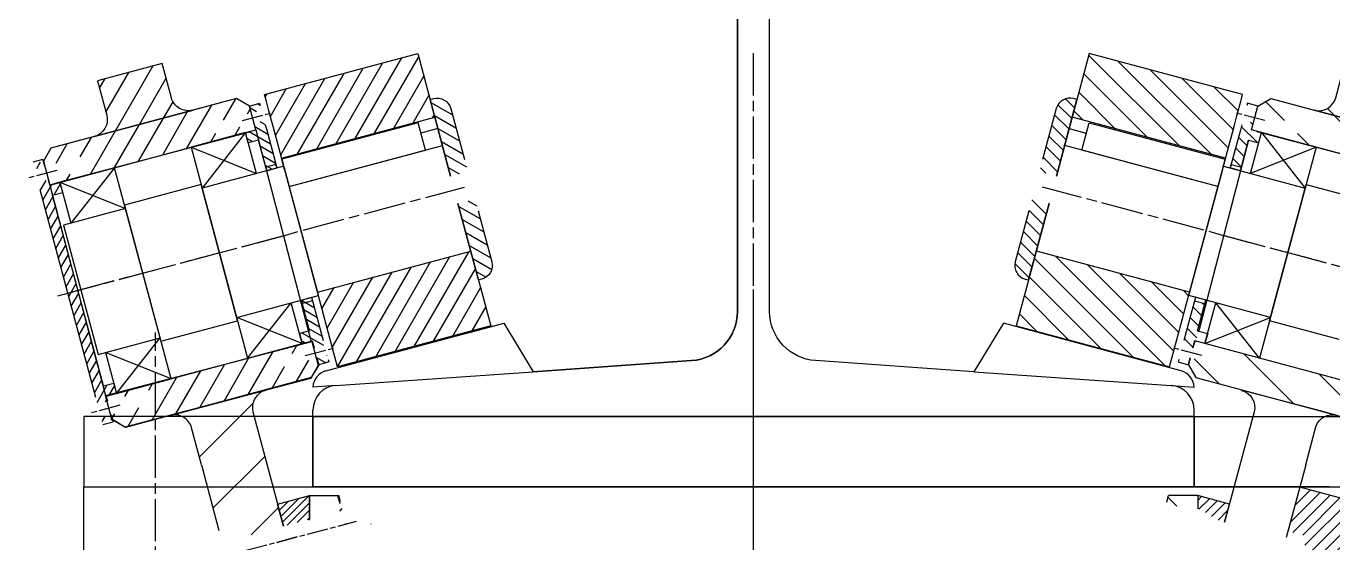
# Model space of a CAD drawing. Header units: millimetres. Extents: x -15074 to 21675, y -7568 to 6574.
# Drawn here: x 10829.5 to 11200.3, y 3114.3 to 3261 of the extents above; entities that cross this region are included whole.
import ezdxf

# ---------------------------------------------------------------- set-up
doc = ezdxf.new("R2010")
doc.units = ezdxf.units.MM
for name, pattern in [('AM_ISO08W050', [18, 12, -1.5, 3, -1.5]), ('AM_ISO08W050x2', [9, 6, -0.75, 1.5, -0.75]), ('HIDDEN', [9.524999999999999, 6.35, -3.175])]:
    doc.linetypes.add(name, pattern=pattern)
doc.layers.add('AM_7', color=142, linetype='AM_ISO08W050', lineweight=25)
doc.layers.add('AM_8', color=1, linetype='Continuous', lineweight=25)
pattern_1 = [(59.99999999999999, (19741.9757498166, 3064.113621107856), (-4.330127018922194, 2.5), [])]
pattern_2 = [(59.99999999999999, (19741.9757498166, 3064.113621107856), (-3.464101615137755, 2), [])]
pattern_3 = [(150, (19741.9757498166, 3064.113621107856), (-1, -1.732050807568877), [])]
pattern_4 = [(150, (19741.9757498166, 3064.113621107856), (-1.35, -2.338268590217984), [])]
pattern_5 = [(45, (0, 0), (-9.19238815542512, 9.19238815542512), [])]
pattern_6 = [(135, (0, 0), (-7.778174593052023, -7.778174593052022), [])]
pattern_7 = [(135, (0, 0), (-1.909188309203679, -1.909188309203678), [])]
pattern_8 = [(135, (0, 0), (-3.323401871576774, -3.323401871576773), [])]

msp = doc.modelspace()

# ---------------------------------------------------------------- hatches: boundary and pattern name
h = msp.add_hatch()
h.set_pattern_fill('_U', color=256, scale=13, angle=45, pattern_type=0)
h.set_pattern_definition(pattern_5)
h.paths.add_polyline_path([(10884.25804745517, 3117.814385397), (10885.16585525583, 3114.426400561281), (10902.54587368609, 3119.083362464107), (10900.87766568042, 3125.309199498858), (10897.25158390354, 3138.841920922589), (10893.90234093215, 3151.487339636091, -0.4133737661694663), (10897.44156655642, 3157.597206855841), (10871.2480255511, 3150.661848306649, -0.3627707210889192), (10876.48158332039, 3146.957952873275), (10879.251583894, 3136.498761773641)])
h.paths.add_polyline_path([(10906.70264150079, 3103.570093784234), (10904.6164260469, 3111.355955853795), (10887.23640761665, 3106.698993950969), (10888.14421541735, 3103.31100911526), (10888.41481526993, 3102.301116717141), (10889.32262307062, 3098.913131881431)])
h.paths.add_polyline_path([(10891.39317543144, 3091.185725271118), (10892.30098323214, 3087.797740435409), (10892.60315446728, 3086.670022033208), (10909.89311022451, 3086.672012492276), (10909.89504781691, 3091.655871214047), (10908.77319386161, 3095.842687173919)])
h.paths.add_polyline_path([(10909.90907215623, 3080.855307752394), (10909.90907215623, 3078.685307752395), (10927.90907215712, 3078.685307752395), (10927.90907215712, 3090.408649493012), (10925.26870195296, 3100.262645245738), (10918.43909856753, 3098.432658533989), (10917.23169128467, 3098.109134727611), (10909.90907215623, 3096.147044845662)])
h.paths.add_polyline_path([(10923.19814959213, 3107.990051856049), (10921.11193413821, 3115.775913925602), (10914.28233075274, 3113.94592721384), (10913.07492346988, 3113.622403407462), (10909.90907215623, 3112.774116104611), (10909.90907215623, 3104.429254288943), (10915.16113892385, 3105.836541337923), (10916.36854620672, 3106.160065144301)])
h.paths.add_polyline_path([(10910.01198279485, 3042.855307752394), (10910.01198279485, 3040.355307752394), (10909.90907215623, 3025.834198950316), (10909.90907215623, 3023.855307751444), (10927.90907215623, 3023.855307751444), (10927.90907215623, 3042.855307752394)])
h = msp.add_hatch()
h.set_pattern_fill('_U', color=256, scale=2.5, angle=45, style=0, pattern_type=0)
h.set_pattern_definition([(45, (0, 0), (-1.767766952966369, 1.767766952966369), [])])
h.paths.add_polyline_path([(11190.86416813948, 3130.14534728736), (11187.56009685908, 3117.814385397), (11187.52215691652, 3117.672142766973), (11192.45258250805, 3116.346014458069), (11192.7526140702, 3115.222008499434), (11189.37603103175, 3102.668176933555), (11188.55262909864, 3101.846338999479), (11183.63582503049, 3103.168803550065), (11183.36522505569, 3102.158910695623), (11188.28106934417, 3100.836704295367), (11188.58110090632, 3099.712698336732), (11185.20451786787, 3087.158866770853), (11184.38111593476, 3086.337028836777), (11179.47905533758, 3087.655527860684), (11179.21498984697, 3086.670022033208), (11179.02654082772, 3086.670043727888), (11161.92309649734, 3023.855307751444), (11181.24161302312, 3018.678926849394), (11204.53532708235, 3105.61225121541), (11217.10139647461, 3102.24518306972), (11223.57395880853, 3100.510865219385), (11376.43022229311, 3059.553152860654), (11407.37975060305, 3051.260251743881), (11408.35892925035, 3050.971149831531), (11413.58309221489, 3070.467991442225), (11335.75304208285, 3091.322490521996)])
at = {"layer": 'AM_8', "true_color": 0x000000}
h = msp.add_hatch(dxfattribs=at)
h.set_pattern_fill('_U', color=18, scale=4, angle=59.99999999999999, style=0, pattern_type=0)
h.set_pattern_definition(pattern_2)
edge = h.paths.add_edge_path(flags=0)
edge.add_line((10897.18817895131, 3241.5126239779), (10902.02033052338, 3223.478788801083))
edge.add_line((10940.65484113432, 3253.159481007513), (10897.18817895132, 3241.5126239779))
edge.add_line((10945.48699270639, 3235.125645830696), (10940.65484113432, 3253.159481007513))
edge.add_line((10902.02033052338, 3223.478788801083), (10945.48699270639, 3235.125645830697))
h = msp.add_hatch(dxfattribs=at)
h.set_pattern_fill('_U', color=18, scale=4.7, angle=135, style=0, pattern_type=0)
h.set_pattern_definition(pattern_8)
h.paths.add_polyline_path([(11174.62996536294, 3241.5126239779), (11131.16330317993, 3253.159481007513), (11126.33115160786, 3235.125645830696), (11169.79781379087, 3223.478788801083)])
h = msp.add_hatch(dxfattribs=at)
h.set_pattern_fill('_U', color=18, scale=5, angle=59.99999999999999, style=0, pattern_type=0)
h.set_pattern_definition(pattern_1)
edge = h.paths.add_edge_path()
edge.add_line((10870.76267465376, 3240.643588524244), (10868.17448420273, 3250.302846787135))
edge.add_line((10868.17448420273, 3250.302846787135), (10849.82189350324, 3245.385284930187))
edge.add_line((10849.82189350324, 3245.385284930187), (10852.41008395426, 3235.726026667297))
edge.add_arc((10847.58045482282, 3234.431931441784), 5, -75, 15.000000000005173, ccw=False)
edge.add_line((10848.87455004833, 3229.602302310339), (10876.88639901071, 3237.108054618312))
edge.add_arc((10875.5923037852, 3241.937683749757), 4.999999999998181, 194.9999999999844, 285, ccw=False)
h = msp.add_hatch(dxfattribs=at)
h.set_pattern_fill('_U', color=18, scale=11, angle=135, style=0, pattern_type=0)
h.set_pattern_definition(pattern_6)
edge = h.paths.add_edge_path(flags=0)
edge.add_line((11195.55643743533, 3236.982696413939), (11222.33991590804, 3229.80608498668))
edge.add_arc((11196.22584052905, 3241.937683749758), 4.999999999999592, 262.3061035155735, 344.9999999999905)
edge.add_line((11203.64366011152, 3250.302846787135), (11201.05546966049, 3240.643588524244))
edge.add_line((11221.99625081101, 3245.385284930187), (11203.64366011152, 3250.302846787135))
edge.add_line((11219.40806035999, 3235.726026667297), (11221.99625081101, 3245.385284930187))
edge.add_arc((11224.23768949143, 3234.431931441783), 5.000000000000241, 164.9999999999955, 247.6938964843102)
h = msp.add_hatch(dxfattribs=at)
h.set_pattern_fill('_U', color=18, scale=5, angle=59.99999999999999, style=0, pattern_type=0)
h.set_pattern_definition(pattern_1)
edge = h.paths.add_edge_path(flags=0)
edge.add_line((10835.86118016765, 3217.315532826517), (10847.83866041363, 3220.524888985788))
edge.add_line((10847.83866041363, 3220.524888985788), (10848.26292448235, 3221.259735908623))
edge.add_line((10848.26292448235, 3221.259735908623), (10847.53823115606, 3223.964328222233))
edge.add_line((10847.53823115606, 3223.964328222232), (10846.80338423323, 3224.388592290944))
edge.add_line((10846.80338423322, 3224.388592290945), (10834.82590398724, 3221.179236131674))
edge.add_line((10834.43767541959, 3222.628124871107), (10834.82590398724, 3221.179236131673))
edge.add_line((10836.55899576315, 3226.302359485281), (10834.43767541959, 3222.628124871107))
edge.add_line((10889.2019532959, 3240.40799744337), (10836.55899576314, 3226.302359485282))
edge.add_line((10892.87618791007, 3238.28667709981), (10889.2019532959, 3240.407997443369))
edge.add_line((10893.39382600028, 3236.354825447232), (10892.87618791007, 3238.28667709981))
edge.add_line((10893.39382600028, 3236.354825447232), (10881.26179762209, 3233.104058240744))
edge.add_line((10881.26179762209, 3233.104058240743), (10880.95067063837, 3232.565170497331))
edge.add_line((10880.95067063837, 3232.565170497332), (10881.49936701398, 3230.517407745599))
edge.add_line((10881.49936701398, 3230.517407745598), (10882.0382547574, 3230.206280761875))
edge.add_line((10882.0382547574, 3230.206280761876), (10894.17028313559, 3233.457047968363))
edge.add_line((10894.68792122579, 3231.525196315786), (10894.17028313559, 3233.457047968364))
edge.add_line((10836.2494087353, 3215.866644087084), (10894.68792122579, 3231.525196315786))
edge.add_line((10835.86118016765, 3217.315532826517), (10836.2494087353, 3215.866644087083))
edge = h.paths.add_edge_path(flags=0)
edge.add_line((10893.39382600028, 3236.354825447232), (10881.26179762209, 3233.104058240744))
edge.add_line((10894.17028313559, 3233.457047968364), (10893.39382600028, 3236.354825447232))
edge.add_line((10882.0382547574, 3230.206280761876), (10894.17028313559, 3233.457047968363))
edge.add_line((10881.49936701398, 3230.517407745598), (10882.0382547574, 3230.206280761875))
edge.add_line((10880.95067063837, 3232.565170497332), (10881.49936701398, 3230.517407745599))
edge.add_line((10881.26179762209, 3233.104058240743), (10880.95067063837, 3232.565170497331))
edge = h.paths.add_edge_path(flags=0)
edge.add_line((10835.86118016765, 3217.315532826517), (10847.83866041363, 3220.524888985788))
edge.add_line((10834.82590398724, 3221.179236131673), (10835.86118016765, 3217.315532826517))
edge.add_line((10846.80338423322, 3224.388592290945), (10834.82590398724, 3221.179236131674))
edge.add_line((10847.53823115606, 3223.964328222232), (10846.80338423323, 3224.388592290944))
edge.add_line((10848.26292448235, 3221.259735908623), (10847.53823115606, 3223.964328222233))
edge.add_line((10847.83866041363, 3220.524888985788), (10848.26292448235, 3221.259735908623))
edge = h.paths.add_edge_path(flags=0)
edge.add_line((10893.39382600028, 3236.354825447232), (10881.26179762209, 3233.104058240744))
edge.add_line((10894.17028313559, 3233.457047968364), (10893.39382600028, 3236.354825447232))
edge.add_line((10882.0382547574, 3230.206280761876), (10894.17028313559, 3233.457047968363))
edge.add_line((10881.49936701398, 3230.517407745598), (10882.0382547574, 3230.206280761875))
edge.add_line((10880.95067063837, 3232.565170497332), (10881.49936701398, 3230.517407745599))
edge.add_line((10881.26179762209, 3233.104058240743), (10880.95067063837, 3232.565170497331))
edge = h.paths.add_edge_path(flags=0)
edge.add_line((10835.86118016765, 3217.315532826517), (10847.83866041363, 3220.524888985788))
edge.add_line((10834.82590398724, 3221.179236131673), (10835.86118016765, 3217.315532826517))
edge.add_line((10846.80338423322, 3224.388592290945), (10834.82590398724, 3221.179236131674))
edge.add_line((10847.53823115606, 3223.964328222232), (10846.80338423323, 3224.388592290944))
edge.add_line((10848.26292448235, 3221.259735908623), (10847.53823115606, 3223.964328222233))
edge.add_line((10847.83866041363, 3220.524888985788), (10848.26292448235, 3221.259735908623))
h = msp.add_hatch(dxfattribs=at)
h.set_pattern_fill('_U', color=18, scale=2.7, angle=150, style=0, pattern_type=0)
h.set_pattern_definition(pattern_4)
edge = h.paths.add_edge_path()
edge.add_line((10954.80195588946, 3219.68024648662), (10949.97232675801, 3218.386151261107))
edge.add_line((10954.80195588946, 3219.68024648662), (10950.01380355506, 3237.549874272967))
edge.add_arc((10946.15010024991, 3236.514598092557), 3.999999999999091, 15, 105.000000000013)
edge.add_line((10945.1148240695, 3240.378301397714), (10944.14889824321, 3240.119482352612))
edge.add_line((10944.14889824321, 3240.119482352611), (10949.97232675801, 3218.386151261107))
h.paths.add_polyline_path([(10949.45468866781, 3220.318002913686), (10954.80195588946, 3219.68024648662)], flags=16)
h.paths.add_polyline_path([(10949.45468866781, 3220.318002913686), (10954.80195588946, 3219.68024648662)], flags=17)
h = msp.add_hatch(dxfattribs=at)
h.set_pattern_fill('_U', color=18, scale=2.7, angle=135, style=0, pattern_type=0)
h.set_pattern_definition(pattern_7)
edge = h.paths.add_edge_path()
edge.add_arc((11125.66804406434, 3236.514598092557), 4.000000000000004, 75.00000000000556, 165.0000000000055)
edge.add_line((11121.80434075919, 3237.549874272967), (11117.01618842479, 3219.68024648662))
edge.add_line((11117.01618842479, 3219.68024648662), (11121.84581755624, 3218.386151261107))
edge.add_line((11121.84581755624, 3218.386151261107), (11127.66924607104, 3240.119482352611))
edge.add_line((11127.66924607104, 3240.119482352611), (11126.70332024475, 3240.378301397714))
h = msp.add_hatch(dxfattribs=at)
h.set_pattern_fill('_U', color=18, scale=11, angle=135, style=0, pattern_type=0)
h.set_pattern_definition(pattern_6)
edge = h.paths.add_edge_path(flags=0)
edge.add_line((11177.13022308846, 3231.525196315787), (11235.56873557895, 3215.866644087085))
edge.add_line((11177.51845165611, 3232.974085055219), (11177.13022308846, 3231.525196315787))
edge.add_line((11177.64786117867, 3233.457047968365), (11177.51845165612, 3232.974085055219))
edge.add_line((11189.77988955686, 3230.206280761877), (11177.64786117867, 3233.457047968365))
edge.add_line((11190.31877730027, 3230.517407745599), (11189.77988955686, 3230.206280761876))
edge.add_line((11190.86747367589, 3232.565170497332), (11190.31877730027, 3230.517407745599))
edge.add_line((11190.55634669216, 3233.104058240744), (11190.86747367589, 3232.565170497332))
edge.add_line((11178.42431831397, 3236.354825447233), (11190.55634669216, 3233.104058240744))
edge.add_line((11178.55372783652, 3236.837788360376), (11178.42431831397, 3236.354825447233))
edge.add_line((11178.9419454893, 3238.286636364958), (11178.55372783652, 3236.837788360376))
edge.add_line((11178.94576934862, 3238.288878504311), (11178.94194548931, 3238.286636364958))
edge.add_line((11182.61619101835, 3240.407997443371), (11178.94576934862, 3238.288878504312))
edge.add_line((11235.25914855111, 3226.302359485282), (11182.61619101835, 3240.407997443371))
edge.add_line((11237.37826749006, 3222.631937815729), (11235.25914855111, 3226.302359485282))
edge.add_line((11237.3804579798, 3222.628084136257), (11237.37826749006, 3222.63193781573))
edge.add_line((11236.99224032701, 3221.179236131674), (11237.3804579798, 3222.628084136256))
edge.add_line((11225.01476008103, 3224.388592290947), (11236.99224032701, 3221.179236131674))
edge.add_line((11224.27991315819, 3223.964328222233), (11225.01476008103, 3224.388592290946))
edge.add_line((11223.55521983191, 3221.259735908624), (11224.27991315819, 3223.964328222233))
edge.add_line((11223.97948390062, 3220.524888985789), (11223.55521983191, 3221.259735908624))
edge.add_line((11235.9569641466, 3217.315532826517), (11223.97948390062, 3220.524888985788))
edge.add_line((11235.56873557895, 3215.866644087085), (11235.9569641466, 3217.315532826518))
h = msp.add_hatch(dxfattribs=at)
h.set_pattern_fill('_U', color=18, scale=2, angle=150, style=0, pattern_type=0)
h.set_pattern_definition(pattern_3)
edge = h.paths.add_edge_path(flags=0)
edge.add_line((10896.29160347915, 3237.131282582539), (10893.39382600028, 3236.354825447231))
edge.add_line((10892.87618791007, 3238.28667709981), (10893.39382600028, 3236.354825447232))
edge.add_line((10895.77396538894, 3239.063134235117), (10892.87618791007, 3238.286677099809))
edge.add_line((10896.29160347915, 3237.131282582539), (10895.77396538894, 3239.063134235117))
edge = h.paths.add_edge_path(flags=0)
edge.add_line((10894.17028313559, 3233.457047968364), (10897.06806061445, 3234.233505103672))
edge.add_line((10900.69152724589, 3220.710543535624), (10897.06806061445, 3234.233505103671))
edge.add_line((10897.79374976702, 3219.934086400317), (10900.69152724589, 3220.710543535625))
edge.add_line((10895.4643783611, 3228.627418836919), (10897.79374976702, 3219.934086400317))
edge.add_line((10892.56660088223, 3227.850961701612), (10895.4643783611, 3228.627418836919))
edge.add_line((10891.79014374692, 3230.748739180478), (10892.56660088223, 3227.850961701611))
edge.add_line((10894.68792122579, 3231.525196315786), (10891.79014374692, 3230.748739180478))
edge.add_line((10894.17028313559, 3233.457047968364), (10894.68792122579, 3231.525196315786))
edge = h.paths.add_edge_path(flags=0)
edge.add_line((10894.17028313559, 3233.457047968364), (10897.06806061445, 3234.233505103672))
edge.add_line((10893.39382600028, 3236.354825447232), (10894.17028313559, 3233.457047968364))
edge.add_line((10896.29160347915, 3237.131282582539), (10893.39382600028, 3236.354825447231))
edge.add_line((10897.06806061445, 3234.233505103672), (10896.29160347915, 3237.131282582539))
edge = h.paths.add_edge_path(flags=0)
edge.add_line((10894.17028313559, 3233.457047968364), (10897.06806061445, 3234.233505103672))
edge.add_line((10893.39382600028, 3236.354825447232), (10894.17028313559, 3233.457047968364))
edge.add_line((10896.29160347915, 3237.131282582539), (10893.39382600028, 3236.354825447231))
edge.add_line((10897.06806061445, 3234.233505103672), (10896.29160347915, 3237.131282582539))
h = msp.add_hatch(dxfattribs=at)
h.set_pattern_fill('_U', color=18, scale=2.7, angle=135, style=0, pattern_type=0)
h.set_pattern_definition(pattern_7)
h.paths.add_polyline_path([(11176.35376595315, 3228.627418836919), (11176.37059759681, 3228.622908811593), (11179.25154343202, 3227.850961701612), (11180.0075177084, 3230.672296110297), (11178.79928702971, 3230.992282583556), (11178.82047718952, 3231.072294094402), (11177.13022308846, 3231.525196315786), (11177.51845165611, 3232.974085055219), (11177.64786117866, 3233.457047968364), (11174.7500836998, 3234.233505103672), (11171.12661706836, 3220.710543535624), (11171.13699170984, 3220.707763658818), (11171.41177316341, 3221.733262004523), (11174.2991760008, 3220.959584746021), (11176.29475684049, 3228.407193830355)])
h = msp.add_hatch(dxfattribs=at)
h.set_pattern_fill('_U', color=18, scale=2, angle=59.99999999999999, style=0, pattern_type=0)
h.set_pattern_definition([(59.99999999999999, (19741.9757498166, 3064.113621107856), (-1.732050807568877, 1), [])])
edge = h.paths.add_edge_path(flags=0)
edge.add_line((10834.82590398724, 3221.179236131673), (10831.92812650837, 3220.402778996365))
edge.add_line((10831.53989794072, 3221.851667735799), (10831.92812650837, 3220.402778996366))
edge.add_line((10834.43767541959, 3222.628124871108), (10831.53989794072, 3221.8516677358))
edge.add_line((10834.82590398724, 3221.179236131673), (10834.43767541959, 3222.628124871107))
edge = h.paths.add_edge_path(flags=0)
edge.add_line((10832.96340268878, 3216.539075691209), (10835.86118016765, 3217.315532826517))
edge.add_line((10836.2494087353, 3215.866644087084), (10835.86118016765, 3217.315532826517))
edge.add_line((10839.14718621417, 3216.643101222391), (10836.2494087353, 3215.866644087083))
edge.add_line((10839.92364334948, 3213.745323743524), (10839.14718621417, 3216.643101222391))
edge.add_line((10837.02586587061, 3212.968866608217), (10839.92364334948, 3213.745323743524))
edge.add_line((10851.51973239635, 3158.877020336029), (10837.02586587061, 3212.968866608217))
edge.add_line((10854.41750987522, 3159.653477471336), (10851.51973239635, 3158.877020336029))
edge.add_line((10855.19396701053, 3156.755699992469), (10854.41750987522, 3159.653477471336))
edge.add_line((10852.29618953166, 3155.979242857162), (10855.19396701053, 3156.75569999247))
edge.add_line((10852.68441809931, 3154.530354117727), (10852.29618953166, 3155.979242857161))
edge.add_line((10852.68441809931, 3154.530354117727), (10849.78664062045, 3153.75389698242))
edge.add_line((10832.96340268878, 3216.539075691209), (10849.78664062045, 3153.75389698242))
edge = h.paths.add_edge_path(flags=0)
edge.add_line((10850.82191680086, 3149.890193677264), (10851.21014536851, 3148.44130493783))
edge.add_line((10850.82191680086, 3149.890193677264), (10853.71969427972, 3150.666650812571))
edge.add_line((10854.10792284738, 3149.217762073138), (10853.71969427972, 3150.666650812572))
edge.add_line((10851.21014536851, 3148.44130493783), (10854.10792284738, 3149.217762073138))
edge = h.paths.add_edge_path(flags=0)
edge.add_line((10850.82191680086, 3149.890193677264), (10853.71969427972, 3150.666650812571))
edge.add_line((10849.78664062045, 3153.75389698242), (10850.82191680086, 3149.890193677264))
edge.add_line((10852.68441809931, 3154.530354117727), (10849.78664062045, 3153.75389698242))
edge.add_line((10853.71969427972, 3150.666650812571), (10852.68441809931, 3154.530354117727))
edge = h.paths.add_edge_path(flags=0)
edge.add_line((10832.96340268878, 3216.539075691209), (10835.86118016765, 3217.315532826517))
edge.add_line((10831.92812650837, 3220.402778996366), (10832.96340268878, 3216.539075691209))
edge.add_line((10834.82590398724, 3221.179236131673), (10831.92812650837, 3220.402778996365))
edge.add_line((10835.86118016765, 3217.315532826517), (10834.82590398724, 3221.179236131673))
edge = h.paths.add_edge_path(flags=0)
edge.add_line((10850.82191680086, 3149.890193677264), (10853.71969427972, 3150.666650812571))
edge.add_line((10849.78664062045, 3153.75389698242), (10850.82191680086, 3149.890193677264))
edge.add_line((10852.68441809931, 3154.530354117727), (10849.78664062045, 3153.75389698242))
edge.add_line((10853.71969427972, 3150.666650812571), (10852.68441809931, 3154.530354117727))
edge = h.paths.add_edge_path(flags=0)
edge.add_line((10832.96340268878, 3216.539075691209), (10835.86118016765, 3217.315532826517))
edge.add_line((10831.92812650837, 3220.402778996366), (10832.96340268878, 3216.539075691209))
edge.add_line((10834.82590398724, 3221.179236131673), (10831.92812650837, 3220.402778996365))
edge.add_line((10835.86118016765, 3217.315532826517), (10834.82590398724, 3221.179236131673))
h = msp.add_hatch(dxfattribs=at)
h.set_pattern_fill('_U', color=18, scale=2.7, angle=150, style=0, pattern_type=0)
h.set_pattern_definition(pattern_4)
edge = h.paths.add_edge_path()
edge.add_line((10952.04287911884, 3210.658744650795), (10957.86630763364, 3188.925413559291))
edge.add_line((10957.86630763364, 3188.925413559291), (10958.83223345993, 3189.184232604393))
edge.add_arc((10957.79695727952, 3193.047935909549), 3.999999999999545, 285, 375.0000000000065)
edge.add_line((10961.66066058468, 3194.083212089959), (10956.87250825028, 3211.952839876307))
edge.add_line((10952.04287911884, 3210.658744650795), (10956.87250825028, 3211.952839876307))
h.paths.add_polyline_path([(10956.87250825028, 3211.952839876307), (10956.65898253807, 3212.749728682995), (10951.82935340663, 3211.455633457483), (10952.04287911884, 3210.658744650795)], flags=17)
h.paths.add_polyline_path([(10956.87250825028, 3211.952839876307), (10956.65898253807, 3212.749728682995), (10951.82935340663, 3211.455633457483), (10952.04287911884, 3210.658744650795)], flags=17)
h = msp.add_hatch(dxfattribs=at)
h.set_pattern_fill('_U', color=18, scale=2.7, angle=135, style=0, pattern_type=0)
h.set_pattern_definition(pattern_7)
edge = h.paths.add_edge_path()
edge.add_line((11112.98591085432, 3189.184232604393), (11113.95183668061, 3188.925413559291))
edge.add_line((11113.95183668061, 3188.925413559291), (11119.77526519541, 3210.658744650795))
edge.add_line((11119.77526519541, 3210.658744650795), (11114.94563606397, 3211.952839876307))
edge.add_line((11114.94563606397, 3211.952839876307), (11110.15748372957, 3194.083212089959))
edge.add_arc((11114.02118703473, 3193.047935909549), 4.00000000000024, 164.999999999993, 255.000000000029)
h = msp.add_hatch(dxfattribs=at)
h.set_pattern_fill('_U', color=18, scale=4, angle=59.99999999999999, style=0, pattern_type=0)
h.set_pattern_definition(pattern_2)
h.paths.add_polyline_path([(10917.89370255952, 3164.238557874774), (10961.36036474253, 3175.885414904387), (10955.66634575027, 3197.135783082747), (10912.19968356726, 3185.488926053134)])
h = msp.add_hatch(dxfattribs=at)
h.set_pattern_fill('_U', color=18, scale=4.7, angle=135, style=0, pattern_type=0)
h.set_pattern_definition(pattern_8)
h.paths.add_polyline_path([(11159.61846074699, 3185.488926053134), (11116.15179856398, 3197.135783082747), (11110.45777957172, 3175.885414904387), (11153.92444175473, 3164.238557874774)])
h = msp.add_hatch(dxfattribs=at)
h.set_pattern_fill('_U', color=18, scale=2, angle=150, style=0, pattern_type=0)
h.set_pattern_definition(pattern_3)
edge = h.paths.add_edge_path(flags=0)
edge.add_line((10914.15011759122, 3170.482400568593), (10911.25234011235, 3169.705943433285))
edge.add_line((10910.73470202215, 3171.637795085864), (10911.25234011235, 3169.705943433286))
edge.add_line((10907.83692454328, 3170.861337950556), (10910.73470202215, 3171.637795085864))
edge.add_line((10907.06046740797, 3173.759115429423), (10907.83692454328, 3170.861337950556))
edge.add_line((10909.95824488684, 3174.535572564731), (10907.06046740797, 3173.759115429424))
edge.add_line((10907.62887348092, 3183.228905001332), (10909.95824488684, 3174.535572564731))
edge.add_line((10910.52665095978, 3184.005362136641), (10907.62887348092, 3183.228905001333))
edge.add_line((10914.15011759122, 3170.482400568593), (10910.52665095978, 3184.00536213664))
edge = h.paths.add_edge_path(flags=0)
edge.add_line((10912.02879724766, 3166.808165954419), (10914.92657472653, 3167.584623089726))
edge.add_line((10915.44421281673, 3165.652771437148), (10914.92657472653, 3167.584623089726))
edge.add_line((10912.54643533786, 3164.87631430184), (10915.44421281673, 3165.652771437148))
edge.add_line((10912.02879724766, 3166.808165954419), (10912.54643533786, 3164.87631430184))
edge = h.paths.add_edge_path(flags=0)
edge.add_line((10912.02879724766, 3166.808165954419), (10914.92657472653, 3167.584623089726))
edge.add_line((10911.25234011235, 3169.705943433286), (10912.02879724766, 3166.808165954419))
edge.add_line((10914.15011759122, 3170.482400568593), (10911.25234011235, 3169.705943433285))
edge.add_line((10914.92657472653, 3167.584623089726), (10914.15011759122, 3170.482400568593))
edge = h.paths.add_edge_path(flags=0)
edge.add_line((10912.02879724766, 3166.808165954419), (10914.92657472653, 3167.584623089726))
edge.add_line((10911.25234011235, 3169.705943433286), (10912.02879724766, 3166.808165954419))
edge.add_line((10914.15011759122, 3170.482400568593), (10911.25234011235, 3169.705943433285))
edge.add_line((10914.92657472653, 3167.584623089726), (10914.15011759122, 3170.482400568593))
h = msp.add_hatch(dxfattribs=at)
h.set_pattern_fill('_U', color=18, scale=2.7, angle=135, style=0, pattern_type=0)
h.set_pattern_definition(pattern_7)
h.paths.add_polyline_path([(11161.02708654237, 3182.977083914129), (11161.30186799594, 3184.002582259834), (11161.29149335447, 3184.00536213664), (11157.66802672303, 3170.482400568593), (11160.5658042019, 3169.705943433286), (11161.0834422921, 3171.637795085864), (11161.4312962611, 3171.544587895787), (11162.19092175275, 3174.44687539998), (11161.85989942741, 3174.535572564731), (11163.91448937976, 3182.203406655628)])
h = msp.add_hatch(dxfattribs=at)
h.set_pattern_fill('_U', color=18, scale=5, angle=59.99999999999999, style=0, pattern_type=0)
h.set_pattern_definition(pattern_1)
edge = h.paths.add_edge_path(flags=0)
edge.add_line((10911.25234011235, 3169.705943433286), (10899.12031173416, 3166.455176226798))
edge.add_line((10899.12031173416, 3166.455176226797), (10898.80918475044, 3165.916288483385))
edge.add_line((10898.80918475044, 3165.916288483386), (10899.35788112606, 3163.868525731653))
edge.add_line((10899.35788112606, 3163.868525731652), (10899.89676886947, 3163.55739874793))
edge.add_line((10899.89676886947, 3163.55739874793), (10912.02879724766, 3166.808165954418))
edge.add_line((10912.54643533786, 3164.87631430184), (10912.02879724766, 3166.808165954418))
edge.add_line((10910.4251149943, 3161.202079687666), (10912.54643533786, 3164.87631430184))
edge.add_line((10857.78215746155, 3147.096441729578), (10910.42511499431, 3161.202079687666))
edge.add_line((10854.10792284738, 3149.217762073138), (10857.78215746155, 3147.096441729578))
edge.add_line((10853.71969427972, 3150.666650812571), (10854.10792284738, 3149.217762073137))
edge.add_line((10853.71969427972, 3150.666650812571), (10865.69717452571, 3153.876006971842))
edge.add_line((10865.69717452571, 3153.876006971843), (10866.12143859442, 3154.610853894678))
edge.add_line((10866.12143859442, 3154.610853894677), (10865.39674526813, 3157.315446208287))
edge.add_line((10865.39674526813, 3157.315446208287), (10864.6618983453, 3157.739710276998))
edge.add_line((10864.6618983453, 3157.739710276999), (10852.68441809931, 3154.530354117728))
edge.add_line((10852.29618953166, 3155.979242857162), (10852.68441809931, 3154.530354117728))
edge.add_line((10910.73470202215, 3171.637795085864), (10852.29618953166, 3155.979242857162))
edge.add_line((10911.25234011235, 3169.705943433286), (10910.73470202215, 3171.637795085864))
edge = h.paths.add_edge_path(flags=0)
edge.add_line((10853.71969427972, 3150.666650812571), (10865.69717452571, 3153.876006971842))
edge.add_line((10852.68441809931, 3154.530354117727), (10853.71969427972, 3150.666650812571))
edge.add_line((10864.6618983453, 3157.739710276999), (10852.68441809931, 3154.530354117728))
edge.add_line((10865.39674526813, 3157.315446208287), (10864.6618983453, 3157.739710276998))
edge.add_line((10866.12143859442, 3154.610853894677), (10865.39674526813, 3157.315446208287))
edge.add_line((10865.69717452571, 3153.876006971843), (10866.12143859442, 3154.610853894678))
edge = h.paths.add_edge_path(flags=0)
edge.add_line((10911.25234011235, 3169.705943433286), (10899.12031173416, 3166.455176226798))
edge.add_line((10912.02879724766, 3166.808165954419), (10911.25234011235, 3169.705943433286))
edge.add_line((10899.89676886947, 3163.55739874793), (10912.02879724766, 3166.808165954418))
edge.add_line((10899.35788112606, 3163.868525731652), (10899.89676886947, 3163.55739874793))
edge.add_line((10898.80918475044, 3165.916288483386), (10899.35788112606, 3163.868525731653))
edge.add_line((10899.12031173416, 3166.455176226797), (10898.80918475044, 3165.916288483385))
edge = h.paths.add_edge_path(flags=0)
edge.add_line((10853.71969427972, 3150.666650812571), (10865.69717452571, 3153.876006971842))
edge.add_line((10852.68441809931, 3154.530354117727), (10853.71969427972, 3150.666650812571))
edge.add_line((10864.6618983453, 3157.739710276999), (10852.68441809931, 3154.530354117728))
edge.add_line((10865.39674526813, 3157.315446208287), (10864.6618983453, 3157.739710276998))
edge.add_line((10866.12143859442, 3154.610853894677), (10865.39674526813, 3157.315446208287))
edge.add_line((10865.69717452571, 3153.876006971843), (10866.12143859442, 3154.610853894678))
edge = h.paths.add_edge_path(flags=0)
edge.add_line((10911.25234011235, 3169.705943433286), (10899.12031173416, 3166.455176226798))
edge.add_line((10912.02879724766, 3166.808165954419), (10911.25234011235, 3169.705943433286))
edge.add_line((10899.89676886947, 3163.55739874793), (10912.02879724766, 3166.808165954418))
edge.add_line((10899.35788112606, 3163.868525731652), (10899.89676886947, 3163.55739874793))
edge.add_line((10898.80918475044, 3165.916288483386), (10899.35788112606, 3163.868525731653))
edge.add_line((10899.12031173416, 3166.455176226797), (10898.80918475044, 3165.916288483385))
h = msp.add_hatch(dxfattribs=at)
h.set_pattern_fill('_U', color=18, scale=11, angle=135, style=0, pattern_type=0)
h.set_pattern_definition(pattern_6)
edge = h.paths.add_edge_path(flags=0)
edge.add_line((11207.15624596895, 3157.739710276998), (11219.13372621494, 3154.530354117728))
edge.add_line((11206.42139904612, 3157.315446208287), (11207.15624596895, 3157.739710276999))
edge.add_line((11205.69670571983, 3154.610853894677), (11206.42139904612, 3157.315446208287))
edge.add_line((11206.12096978854, 3153.876006971843), (11205.69670571983, 3154.610853894677))
edge.add_line((11218.09845003453, 3150.666650812571), (11206.12096978854, 3153.876006971843))
edge.add_line((11217.71022146687, 3149.217762073137), (11218.09845003453, 3150.666650812571))
edge.add_line((11214.17978834863, 3147.179465561964), (11217.71022146687, 3149.217762073137))
edge.add_line((11201.44297311444, 3150.513115147092), (11214.17978834863, 3147.179465561964))
edge.add_line((11187.81549689574, 3154.122200838694), (11201.44297311444, 3150.513115147092))
edge.add_line((11161.4324014145, 3161.191529966726), (11187.81549689574, 3154.122200838694))
edge.add_line((11159.44003341483, 3164.649747212424), (11161.4324014145, 3161.191529966726))
edge.add_line((11159.99083315741, 3166.754177919097), (11159.44003341483, 3164.649747212424))
edge.add_line((11171.92137544478, 3163.55739874793), (11159.99083315741, 3166.754177919097))
edge.add_line((11172.46026318819, 3163.868525731652), (11171.92137544478, 3163.55739874793))
edge.add_line((11173.00895956381, 3165.916288483386), (11172.46026318819, 3163.868525731652))
edge.add_line((11172.69783258009, 3166.455176226797), (11173.00895956381, 3165.916288483386))
edge.add_line((11160.75045864906, 3169.65646542329), (11172.69783258009, 3166.455176226797))
edge.add_line((11161.21245231814, 3171.421596356303), (11160.75045864906, 3169.65646542329))
edge.add_line((11190.43314259618, 3163.773566591289), (11161.21245231814, 3171.421596356303))
edge.add_line((11219.52195478259, 3155.979242857162), (11190.43314259618, 3163.773566591285))
edge.add_line((11219.13372621494, 3154.530354117728), (11219.52195478259, 3155.979242857162))
h = msp.add_hatch(dxfattribs=at)
h.set_pattern_fill('_U', color=18, scale=1.5, angle=45, style=0, pattern_type=0)
h.set_pattern_definition([(45, (13957.20016633391, 2918.888833782401), (-1.060660171779821, 1.060660171779821), [])])
h.paths.add_polyline_path([(10909.90907215623, 3127.729157570566), (10900.87766568042, 3125.309199498858), (10902.54587368609, 3119.083362464109), (10909.90647766541, 3121.055630356173)])
h = msp.add_hatch(dxfattribs=at)
h.set_pattern_fill('_U', color=18, scale=13, angle=45, style=0, pattern_type=0)
h.set_pattern_definition(pattern_5)
h.paths.add_polyline_path([(10918.22416959804, 3127.800419627556), (10909.90907215623, 3127.729157570566), (10909.90647766541, 3121.055630356173), (10919.35318720683, 3123.586868548928)])
h = msp.add_hatch(dxfattribs=at)
h.set_pattern_fill('_U', color=18, scale=11, angle=135, style=0, pattern_type=0)
h.set_pattern_definition(pattern_6)
edge = h.paths.add_edge_path(flags=0)
edge.add_line((11152.85518353665, 3125.021167152452), (11153.08894697778, 3125.890278568552))
edge.add_line((11153.08894697778, 3125.890278568552), (11153.08625998243, 3125.90560244537))
edge.add_line((11153.08625998243, 3125.90560244537), (11153.5939747162, 3127.800419627556))
edge.add_line((11153.5939747162, 3127.800419627556), (11161.90907215802, 3127.729157570566))
edge.add_line((11161.90907215802, 3127.729157570566), (11161.91053206615, 3123.973994308868))
edge.add_arc((11157.13671275708, 3110.645802250167), 14.15733217627016, 70.29376783129034, 94.94553346381105)
edge.add_arc((11155.15342429127, 3133.56581924683), 8.848332610166599, 254.9455334638459, 274.9455334638225)
edge = h.paths.add_edge_path(flags=0)
edge.add_arc((11157.13671275708, 3110.645802250177), 14.15733217626072, 70.29376783128424, 94.94553346382172)
edge.add_line((11161.91053206615, 3123.973994308869), (11161.91166664884, 3121.055630356174))
edge.add_line((11161.91166664884, 3121.055630356173), (11152.46910379382, 3123.585757447654))
edge.add_line((11152.85518353665, 3125.021167152452), (11152.46910379382, 3123.585757447654))
edge.add_arc((11155.15342429127, 3133.565819246834), 8.84833261017057, -105.05446653615928, -85.05446653619151, ccw=False)
edge = h.paths.add_edge_path(flags=0)
edge.add_line((11152.46910379382, 3123.585757447653), (11153.08894697778, 3125.890278568552))
edge.add_line((11152.46910379382, 3123.585757447654), (11152.46495710742, 3123.586868548927))
edge.add_line((11152.46495710742, 3123.586868548928), (11153.08625998243, 3125.90560244537))
edge.add_line((11153.08894697778, 3125.890278568552), (11153.08625998243, 3125.90560244537))
edge = h.paths.add_edge_path(flags=0)
edge.add_arc((11157.13671275708, 3110.645802250177), 14.15733217626072, 70.29376783128424, 94.94553346382172)
edge.add_line((11161.91053206615, 3123.973994308869), (11161.91166664884, 3121.055630356174))
edge.add_line((11161.91166664884, 3121.055630356173), (11152.46910379382, 3123.585757447654))
edge.add_line((11152.85518353665, 3125.021167152452), (11152.46910379382, 3123.585757447654))
edge.add_arc((11155.15342429127, 3133.565819246834), 8.84833261017057, -105.05446653615928, -85.05446653619151, ccw=False)
edge = h.paths.add_edge_path(flags=0)
edge.add_line((11152.46910379382, 3123.585757447653), (11153.08894697778, 3125.890278568552))
edge.add_line((11152.46910379382, 3123.585757447654), (11152.46495710742, 3123.586868548927))
edge.add_line((11152.46495710742, 3123.586868548928), (11153.08625998243, 3125.90560244537))
edge.add_line((11153.08894697778, 3125.890278568552), (11153.08625998243, 3125.90560244537))
h = msp.add_hatch(dxfattribs=at)
h.set_pattern_fill('_U', color=18, scale=2, angle=45, style=0, pattern_type=0)
h.set_pattern_definition([(45, (0, 0), (-1.414213562373095, 1.414213562373095), [])])
edge = h.paths.add_edge_path(flags=0)
edge.add_arc((11157.13671275708, 3110.645802250177), 14.15733217626072, 54.02056582319852, 70.29376783128424)
edge.add_line((11161.90907215802, 3127.729157570566), (11161.91053206615, 3123.973994308869))
edge.add_line((11170.94047863383, 3125.309199498858), (11161.90907215802, 3127.729157570566))
edge.add_line((11169.5587093621, 3120.152366372451), (11170.94047863383, 3125.309199498858))
edge.add_arc((11172.73176160681, 3132.1267557019), 12.38766565422474, -125.97943417682188, -104.84150756561462, ccw=False)
edge = h.paths.add_edge_path(flags=0)
edge.add_arc((11157.13671275708, 3110.645802250177), 14.15733217626072, 54.02056582319852, 70.29376783128424)
edge.add_arc((11172.73176160681, 3132.1267557019), 12.38766565422474, -125.97943417682188, -104.84150756561462, ccw=False)
edge.add_line((11169.27227062816, 3119.083362464109), (11169.5587093621, 3120.152366372451))
edge.add_line((11161.91166664884, 3121.055630356173), (11169.27227062816, 3119.083362464109))
edge.add_line((11161.91053206615, 3123.973994308869), (11161.91166664884, 3121.055630356173))
edge = h.paths.add_edge_path(flags=0)
edge.add_arc((11157.13671275708, 3110.645802250177), 14.15733217626072, 54.02056582319852, 70.29376783128424)
edge.add_arc((11172.73176160681, 3132.1267557019), 12.38766565422474, -125.97943417682188, -104.84150756561462, ccw=False)
edge.add_line((11169.27227062816, 3119.083362464109), (11169.5587093621, 3120.152366372451))
edge.add_line((11161.91166664884, 3121.055630356173), (11169.27227062816, 3119.083362464109))
edge.add_line((11161.91053206615, 3123.973994308869), (11161.91166664884, 3121.055630356173))

# ---------------------------------------------------------------- linework, layer by layer
for p, q in [((10848.87455004833, 3229.602302310339), (10876.88639901071, 3237.108054618313)), ((11217.87732097627, 3230.959806146935), (11194.93174530354, 3237.108054618313)), ((10891.79014374692, 3230.748739180478), (10879.44115906753, 3215.016524543369)), ((10894.68792122579, 3231.525196315786), (10910.4310058084, 3171.375875151554)), ((11180.02800056732, 3230.748739180478), (11192.37698524672, 3215.016524543369)), ((10854.6019994348, 3220.784205944032), (10876.3353305263, 3226.607634458838)), ((10876.3353305263, 3226.607634458838), (10894.89597228815, 3219.15762926501)), ((11176.37059759681, 3228.622908811593), (11162.19092175275, 3174.44687539998)), ((11195.48281378795, 3226.607634458838), (11176.9221720261, 3219.15762926501)), ((11215.28913052525, 3221.300547884044), (11195.48281378795, 3226.607634458838)), ((10854.6019994348, 3220.784205944032), (10842.2530147554, 3205.051991306922)), ((10836.2494087353, 3215.866644087084), (10852.07721464507, 3156.102740688543)), ((10839.14718621417, 3216.643101222391), (10857.70782797602, 3209.193096028563)), ((10892.38211132266, 3166.720233228916), (10904.73109600205, 3182.452447866024)), ((11179.43603299159, 3166.720233228916), (11167.0870483122, 3182.452447866024)), ((10907.83692454328, 3170.861337950556), (10889.27628278143, 3178.311343144384)), ((11163.98121977097, 3170.861337950556), (11182.54186153282, 3178.311343144384)), ((10914.61497693149, 3163.117271717842), (10965.02606310505, 3176.624881547658)), ((10955.36680484215, 3174.036691096597), (10965.02606310505, 3176.624881547629)), ((10965.02606310505, 3176.624881547629), (10973.40907215701, 3162.901446996315)), ((11106.79208120897, 3176.624881547629), (11098.40907215701, 3162.901446996315)), ((11157.20316738276, 3163.117271717784), (11106.79208120897, 3176.624881547629)), ((10855.19396701053, 3156.755699992469), (10867.54295168992, 3172.487914629578)), ((11161.4312962611, 3171.544587895787), (11161.38713850585, 3171.375875151554)), ((10870.64878023115, 3160.89680471411), (10852.0881384693, 3168.346809907937)), ((10917.42096315209, 3158.987878138678), (10973.40907215701, 3162.901446996315)), ((11098.40907215701, 3162.901446996315), (11154.39718116207, 3158.987878138664)), ((10917.42096315198, 3158.987878138665), (10910.91510163063, 3158.533118413878)), ((11154.39718116204, 3158.987878138665), (11160.90304268339, 3158.533118413878)), ((10870.36815267374, 3150.51125636843), (10897.4350082707, 3157.679612392973)), ((11196.66103735172, 3151.779557712275), (11174.38313604355, 3157.679612392973)), ((10910.90907215689, 3150.201446996318), (10910.90907215701, 3152.004916761202)), ((11160.90907215689, 3150.201446996303), (11160.90907215701, 3152.004916761201)), ((11201.44999164051, 3150.51125636843), (11196.66103735172, 3151.779557712275)), ((11035.90907215701, 3150.201446996318), (10910.90907215701, 3150.201446996303)), ((11035.90907215701, 3150.201446996318), (10910.90907215701, 3150.201446996318)), ((11060.90907215688, 3150.201446996322), (11185.90907215688, 3150.201446996458)), ((11060.90907215688, 3150.201446996322), (11185.90907215688, 3150.201446996473)), ((10879.25158390354, 3136.498761738032), (10884.25804745517, 3117.814385397)), ((10897.25158390354, 3138.84192092259), (10902.54587368609, 3119.083362464109)), ((11174.56656041071, 3138.84192092259), (11169.5587093621, 3120.152366372451)), ((11192.56656041071, 3136.498761738032), (11190.86416813948, 3130.14534728736)), ((11035.90907215689, 3130.201446996303), (11035.90004124337, 3131.201406216772)), ((11190.86416813948, 3130.14534728736), (11186.97055657528, 3115.845526872474)), ((11190.86416813948, 3130.14534728736), (11187.56009685908, 3117.814385397)), ((11335.75304208285, 3091.322490521996), (11190.86416813948, 3130.14534728736)), ((10900.87766568042, 3125.309199498858), (10909.90907215623, 3127.729157570566)), ((10902.54587368609, 3119.083362464107), (10900.87766568042, 3125.309199498858)), ((10909.90907215623, 3127.729157570566), (10909.90647766541, 3121.055630356173)), ((10909.90907215623, 3127.729157570566), (10918.22416959804, 3127.800419627556)), ((10918.70613959407, 3126.00168311465), (10918.22416959804, 3127.800419627556)), ((11153.11200472017, 3126.00168311465), (11153.08625998243, 3125.905602445368)), ((11153.11200472017, 3126.00168311465), (11153.5939747162, 3127.800419627556)), ((11161.90907215802, 3127.729157570566), (11153.5939747162, 3127.800419627556)), ((11170.94047863383, 3125.309199498858), (11161.90907215802, 3127.729157570566)), ((11161.90907215802, 3127.729157570566), (11161.91053206615, 3123.973994308869)), ((11169.55870936211, 3120.15236637245), (11170.94047863383, 3125.309199498858))]:
    msp.add_line(p, q)
for points in [[(10973.40907215701, 3537.501446996321), (11018.3352901576, 3534.361104358163, -0.3939181810303955), (11031.35907215702, 3520.395181602566), (11031.35907215702, 3180.007712390071, -0.3939181810303956), (11018.3352901576, 3166.041789634473), (10973.40907215701, 3162.901446996315)], [(10973.40907215713, 3162.901446996315), (11018.33529015772, 3166.041789634473, 0.3939181810303956), (11031.35907215714, 3180.00771239007), (11031.35907215714, 3520.395181602566, 0.3939181810303956), (11018.33529015772, 3534.361104358162), (10973.40907215713, 3537.501446996321)], [(10973.40907215701, 3162.901446996315), (11018.3352901576, 3166.041789634473, 0.3939181810303956), (11031.35907215702, 3180.007712390071), (11031.35907215702, 3520.395181602566, 0.3939181810303956), (11018.3352901576, 3534.361104358163), (10973.40907215701, 3537.501446996321)], [(11098.40907215701, 3162.901446996315), (11053.48285415642, 3166.041789634473, -0.3939181810303956), (11040.459072157, 3180.007712390071), (11040.459072157, 3520.395181602566, -0.3939181810303956), (11053.48285415642, 3534.361104358162), (11098.40907215701, 3537.501446996321)], [(10893.26441647773, 3236.837788360375), (10892.87618791007, 3238.28667709981), (10889.2019532959, 3240.40799744337), (10876.88639901071, 3237.108054618312, -0.4142135623730951), (10870.76267465376, 3240.643588524244), (10868.17448420273, 3250.302846787135), (10849.82189350324, 3245.385284930187), (10852.41008395426, 3235.726026667297, -0.4142135623730951), (10848.87455004833, 3229.602302310339), (10836.55899576315, 3226.302359485281), (10834.43767541959, 3222.628124871107), (10834.82590398724, 3221.179236131673)], [(11178.55372783652, 3236.837788360375), (11178.94195640418, 3238.28667709981), (11182.61619101835, 3240.40799744337), (11194.93174530354, 3237.108054618312, 0.4142135623730951), (11201.05546966049, 3240.643588524244), (11203.64366011152, 3250.302846787135), (11221.75960665281, 3245.44869354127)], [(10949.97232675801, 3218.386151261107), (10944.14889824321, 3240.119482352611), (10945.1148240695, 3240.378301397714, -0.414213562373095), (10950.01380355506, 3237.549874272967), (10953.89414808876, 3223.068231322329)], [(11121.84581755624, 3218.386151261107), (11127.66924607104, 3240.119482352611), (11126.70332024475, 3240.378301397714, 0.414213562373095), (11121.80434075919, 3237.549874272967), (11117.92399622549, 3223.068231322329)], [(10957.78031605098, 3208.564855040599), (10961.66066058468, 3194.083212089959, -0.414213562373095), (10958.83223345993, 3189.184232604393), (10957.86630763364, 3188.925413559291), (10952.04287911884, 3210.658744650795)], [(11114.03782826327, 3208.564855040599), (11110.15748372957, 3194.083212089959, 0.414213562373095), (11112.98591085432, 3189.184232604393), (11113.95183668061, 3188.925413559291), (11119.77526519541, 3210.658744650795)], [(10897.45559820613, 3157.600944795279, 0.4142135623730192), (10893.90229471107, 3151.487514148629), (10897.25158390354, 3138.84192092259)], [(11174.36254610812, 3157.600944795279, -0.4142135623730192), (11177.91584960318, 3151.487514148629), (11174.56656041071, 3138.84192092259)], [(10879.25158389397, 3136.498761773748), (10876.48158332038, 3146.957952873319, 0.4142135623730951), (10870.36815267366, 3150.511256368372), (10859.25140841073, 3147.567110144063), (10859.16059580876, 3147.619893066553)], [(11192.56656042028, 3136.498761773748), (11195.33656099387, 3146.957952873319, -0.02878611782126762), (11195.51557529508, 3147.504635118739)], [(11195.51557529508, 3147.504635118739, -0.3808859131246089), (11201.44999164059, 3150.511256368372)]]:
    msp.add_lwpolyline(points, format="xyb")
for points in [[(10897.71660965997, 3239.540493724922), (10897.18817895131, 3241.5126239779), (10940.65484113432, 3253.159481007513), (10949.97232675801, 3218.386151261107)], [(11174.10153465428, 3239.540493724922), (11174.62996536294, 3241.5126239779), (11131.16330317993, 3253.159481007513), (11121.84581755624, 3218.386151261107)], [(11215.28913052525, 3221.300547884043), (11177.13022308846, 3231.525196315786), (11178.9419454893, 3238.286636364958), (11182.6266979053, 3240.447209679356), (11217.88782786324, 3230.999018382917)], [(10893.26441647773, 3236.837788360375), (10892.87618791007, 3238.28667709981), (10895.77396538894, 3239.063134235117)], [(10893.39382600028, 3236.354825447232), (10893.26441647773, 3236.837788360375)], [(10893.39382600028, 3236.354825447232), (10893.26441647773, 3236.837788360375)], [(10895.77396538894, 3239.063134235117), (10895.95513872051, 3238.386986156715)], [(10898.41756941555, 3236.924476303027), (10897.71660965997, 3239.540493724922)], [(10898.8057979832, 3235.475587563593), (10898.41756941555, 3236.924476303027)], [(11173.01234633104, 3235.475587563593), (11173.4005748987, 3236.924476303027)], [(11173.4005748987, 3236.924476303027), (11174.10153465428, 3239.540493724922)], [(11176.04417892531, 3239.063134235117), (11175.86300559374, 3238.386986156715)], [(11178.55372783652, 3236.837788360375), (11178.94195640417, 3238.28667709981), (11176.04417892531, 3239.063134235117)], [(11178.42431831397, 3236.354825447232), (11178.55372783652, 3236.837788360375)], [(11178.42431831397, 3236.354825447232), (11178.55372783652, 3236.837788360375)], [(10876.3353305263, 3226.607634458838), (10894.68792122579, 3231.525196315786), (10894.29969265814, 3232.974085055219)], [(10894.29969265814, 3232.974085055219), (10894.17028313559, 3233.457047968364)], [(10894.29969265814, 3232.974085055219), (10894.17028313559, 3233.457047968364)], [(10894.68792122579, 3231.525196315786), (10894.29969265814, 3232.974085055219)], [(10897.40452537309, 3232.977801529496), (10897.71510822721, 3231.818690537949)], [(10899.50675773879, 3232.859570141698), (10898.8057979832, 3235.475587563593)], [(10952.04287911884, 3210.658744650795), (10961.36036474253, 3175.885414904387), (10917.89370255952, 3164.238557874774), (10899.50675773879, 3232.859570141698)], [(10902.88219794357, 3220.26225579954), (10902.02033052338, 3223.478788801083), (10945.48699270639, 3235.125645830696), (10946.34886012658, 3231.909112829154), (10941.51923099513, 3230.615017603641)], [(11119.77526519541, 3210.658744650795), (11110.45777957172, 3175.885414904387), (11153.92444175473, 3164.238557874774), (11172.31138657546, 3232.859570141698)], [(11168.93594637068, 3220.26225579954), (11169.79781379087, 3223.478788801083), (11126.33115160786, 3235.125645830696), (11125.46928418767, 3231.909112829154), (11130.29891331911, 3230.615017603641)], [(11172.31138657546, 3232.859570141698), (11173.01234633104, 3235.475587563593)], [(11174.41361894116, 3232.977801529496), (11174.10303608704, 3231.818690537949)], [(11177.13022308846, 3231.525196315786), (11177.51845165611, 3232.974085055219)], [(11195.48281378795, 3226.607634458838), (11177.13022308846, 3231.525196315786), (11177.51845165611, 3232.974085055219)], [(11177.51845165611, 3232.974085055219), (11177.64786117866, 3233.457047968364)], [(11177.51845165611, 3232.974085055219), (11177.64786117866, 3233.457047968364)], [(10837.91847267652, 3216.399557819303), (10865.46866498053, 3223.69592020143), (10893.01885728454, 3230.992282583556), (10892.99766712473, 3231.072294094402)], [(10894.89597228815, 3219.15762926501), (10891.79014374692, 3230.748739180478), (10876.3353305263, 3226.607634458838), (10892.38211132266, 3166.720233228916), (10907.83692454328, 3170.861337950556), (10904.73109600205, 3182.452447866024)], [(10895.4643783611, 3228.627418836919), (10892.56660088223, 3227.850961701612), (10891.79014374692, 3230.748739180478), (10894.68792122579, 3231.525196315786)], [(10897.71510822721, 3231.818690537949), (10900.69152724589, 3220.710543535624)], [(10902.88219794357, 3220.26225579954), (10904.17629316908, 3215.432626668095), (10947.64295535209, 3227.079483697708), (10946.34886012658, 3231.909112829154), (10941.51923099513, 3230.615017603641)], [(10949.97232675801, 3218.386151261107), (10946.34886012658, 3231.909112829154), (10941.51923099513, 3230.615017603641)], [(11121.84581755624, 3218.386151261107), (11125.46928418767, 3231.909112829154), (11130.29891331911, 3230.615017603641)], [(11168.93594637068, 3220.26225579954), (11167.64185114517, 3215.432626668095), (11124.17518896216, 3227.079483697708), (11125.46928418767, 3231.909112829154), (11130.29891331911, 3230.615017603641)], [(11176.9221720261, 3219.15762926501), (11180.02800056732, 3230.748739180478), (11195.48281378795, 3226.607634458838), (11179.43603299159, 3166.720233228916), (11163.98121977097, 3170.861337950556), (11167.0870483122, 3182.452447866024)], [(11174.10303608704, 3231.818690537949), (11171.12661706836, 3220.710543535624)], [(11176.35376595315, 3228.627418836919), (11179.25154343202, 3227.850961701612), (11180.02800056732, 3230.748739180478), (11177.13022308846, 3231.525196315786)], [(11215.29608718661, 3221.326510497675), (11206.34947933372, 3223.69592020143), (11178.79928702971, 3230.992282583556), (11178.82047718952, 3231.072294094402)], [(10897.79374976702, 3219.934086400317), (10895.4643783611, 3228.627418836919)], [(11174.02439454723, 3219.934086400317), (11176.35376595315, 3228.627418836919)], [(10834.82590398724, 3221.179236131673), (10834.30690823139, 3223.116154661426), (10831.40913075252, 3222.339697526118)], [(10852.0881384693, 3168.346809907937), (10855.19396701053, 3156.755699992469), (10870.64878023115, 3160.89680471411), (10854.6019994348, 3220.784205944032), (10839.14718621417, 3216.643101222391), (10842.2530147554, 3205.051991306922)], [(10889.27628278143, 3178.311343144384), (10912.45850261236, 3184.523000226845), (10902.62337889847, 3221.228181625829), (10879.44115906753, 3215.016524543369)], [(10902.88219794357, 3220.26225579954), (10912.19968356726, 3185.488926053134), (10955.66634575027, 3197.135783082747), (10952.04287911884, 3210.658744650795)], [(11168.93594637068, 3220.26225579954), (11159.61846074699, 3185.488926053134), (11116.15179856398, 3197.135783082747), (11119.77526519541, 3210.658744650795)], [(11182.54186153282, 3178.311343144384), (11159.35964170189, 3184.523000226845), (11169.19476541578, 3221.228181625829), (11192.37698524672, 3215.016524543369)], [(10833.48104077899, 3214.607224038631), (10849.26900253024, 3155.685748634998)], [(10836.2494087353, 3215.866644087084), (10835.86118016765, 3217.315532826517)], [(10835.86118016765, 3217.315532826517), (10836.2494087353, 3215.866644087084)], [(10837.02586587061, 3212.968866608217), (10839.92364334948, 3213.745323743524), (10839.14718621417, 3216.643101222391), (10836.2494087353, 3215.866644087084)], [(11202.08935922503, 3172.0383307433), (11182.28304248772, 3177.345417318095), (11192.63580429182, 3215.982450369658), (11212.44212102912, 3210.675363794864)], [(10851.51973239635, 3158.877020336029), (10837.02586587061, 3212.968866608217)], [(10857.70782797602, 3209.193096028563), (10840.18958275561, 3204.499096368943), (10850.02470646951, 3167.793914969959), (10867.54295168992, 3172.487914629578)], [(10909.95824488684, 3174.535572564731), (10907.62887348092, 3183.228905001332)], [(10910.52665095978, 3184.005362136641), (10913.81365283259, 3171.738104142769)], [(11161.29149335447, 3184.005362136641), (11158.00449148166, 3171.738104142769)], [(11161.85989942741, 3174.535572564731), (11164.18927083333, 3183.228905001332)], [(10909.95824488684, 3174.535572564731), (10907.06046740797, 3173.759115429423), (10907.83692454328, 3170.861337950556), (10910.73470202215, 3171.637795085864)], [(11161.85989942741, 3174.535572564731), (11164.75767690628, 3173.759115429423), (11163.98121977097, 3170.861337950556), (11161.0834422921, 3171.637795085864)], [(10852.68441809931, 3154.530354117727), (10852.29618953166, 3155.979242857162), (10910.73470202215, 3171.637795085864), (10911.25234011235, 3169.705943433286)], [(10892.38211132266, 3166.720233228916), (10910.73470202215, 3171.637795085864), (10911.25234011235, 3169.705943433286)], [(10911.25234011235, 3169.705943433286), (10910.73470202215, 3171.637795085864)], [(11179.43603299159, 3166.720233228916), (11161.0834422921, 3171.637795085864), (11160.5658042019, 3169.705943433286)], [(11160.5658042019, 3169.705943433286), (11161.0834422921, 3171.637795085864)], [(11199.2423497289, 3161.41314665412), (11161.0834422921, 3171.637795085864), (11160.5658042019, 3169.705943433286)], [(10912.02879724766, 3166.808165954419), (10912.54643533786, 3164.87631430184), (10910.4251149943, 3161.202079687666), (10857.78215746155, 3147.096441729578), (10854.10792284738, 3149.217762073137), (10853.71969427972, 3150.666650812571)], [(10915.26303948516, 3166.32891951555), (10915.44421281673, 3165.652771437148), (10912.54643533786, 3164.87631430184), (10912.02879724766, 3166.808165954419)], [(11156.55510482909, 3166.32891951555), (11156.37393149752, 3165.652771437148), (11159.27170897638, 3164.87631430184), (11159.78934706659, 3166.808165954419)], [(11159.78934706659, 3166.808165954419), (11159.27170897638, 3164.87631430184), (11161.39302931994, 3161.202079687666), (11196.65415927788, 3151.753888391228)], [(10851.51973239635, 3158.877020336029), (10854.41750987522, 3159.653477471336), (10855.19396701053, 3156.755699992469), (10852.29618953166, 3155.979242857162)], [(11218.60656216057, 3156.22452157099), (11199.2423497289, 3161.41314665412)], [(10852.68441809931, 3154.530354117727), (10852.29618953166, 3155.979242857162)], [(10852.68441809931, 3154.530354117727), (10852.29618953166, 3155.979242857162)], [(11196.65415927788, 3151.753888391228), (11214.0359868527, 3147.096441729578), (11217.71022146687, 3149.217762073137), (11218.09845003453, 3150.666650812571)], [(10910.90907215678, 3150.201446996347), (10845.90907215689, 3150.201446996277), (10845.90907215689, 3130.201446996277), (11212.31484793635, 3130.20144699649)], [(10851.34715961275, 3147.92996081696), (10854.24493709162, 3148.706417952268), (10853.71969427972, 3150.666650812571)], [(11040.45907215711, 3150.201446996318), (10910.90907215713, 3150.201446996318)], [(11040.459072157, 3150.201446996318), (10910.90907215701, 3150.201446996318)], [(11031.35907215702, 3150.201446996318), (11160.90907215701, 3150.201446996318)], [(11056.35907215677, 3150.201446996316), (11185.90907215676, 3150.201446996473)], [(11056.35907215689, 3150.201446996316), (11185.90907215688, 3150.201446996473)], [(11185.90907215688, 3150.201446996458), (11215.91993914928, 3150.201446996495)], [(10850.90907215689, 2983.259607251605), (10845.90907215689, 2983.259607251605), (10845.90907215689, 3130.201446996277), (10859.50329637733, 3130.201446996277)], [(10872.47308556527, 3130.201446996277), (11060.90907215678, 3130.201446996307)], [(11199.3450587484, 3130.201446996475), (11060.90907215678, 3130.201446996307)], [(10909.90907215623, 3120.774855307005), (10909.90907215623, 3127.729157570566), (10917.90907215663, 3127.729157570566), (10918.49543648633, 3125.540816100298)], [(10920.42161856521, 3119.601446970724), (10919.93420460749, 3119.601446970724)], [(10927.460955727, 3119.601446970724), (10927.33574054747, 3119.601446970724)]]:
    msp.add_lwpolyline(points)
for points in [[(10836.2494087353, 3215.866644087084), (10894.68792122579, 3231.525196315786), (10892.87619882495, 3238.286636364958), (10889.19144640895, 3240.447209679356), (10836.54848887616, 3226.341571721261), (10834.43768633446, 3222.628084136255)], [(10904.17629316908, 3215.432626668095), (10942.81332622065, 3225.785388472195), (10940.74277385983, 3233.512795082508), (10902.10574080826, 3223.160033278407)], [(11167.64185114517, 3215.432626668095), (11129.0048180936, 3225.785388472195), (11131.07537045442, 3233.512795082508), (11169.71240350599, 3223.160033278407)], [(10897.79374976702, 3219.934086400317), (10900.68115260441, 3220.707763658818), (10900.40637115084, 3221.733262004523), (10897.51896831345, 3220.959584746021)], [(11174.02439454723, 3219.934086400317), (11171.13699170984, 3220.707763658818), (11171.41177316341, 3221.733262004523), (11174.2991760008, 3220.959584746021)], [(10879.18234002243, 3215.982450369658), (10857.44900893092, 3210.159021854852), (10867.80177073502, 3171.521988803289), (10889.53510182653, 3177.345417318095)], [(10907.62887348092, 3183.228905001332), (10910.51627631831, 3184.002582259834), (10910.79105777188, 3182.977083914129), (10907.90365493449, 3182.203406655628)], [(11164.18927083333, 3183.228905001332), (11161.30186799594, 3184.002582259834), (11161.02708654237, 3182.977083914129), (11163.91448937976, 3182.203406655628)], [(10852.07721464507, 3156.102740688543), (10910.6056919961, 3171.421596356303), (10912.37811089942, 3164.649747212424), (10910.24577465953, 3160.9485825884), (10857.52177440113, 3147.14895227611), (10853.84963354838, 3149.330891544664)], [(10910.90907215701, 3150.201446996303), (11160.90907215701, 3150.201446996303), (11160.90907215701, 3130.201446996303), (10910.90907215701, 3130.201446996303)], [(11160.90907215713, 3150.201446996303), (10910.90907215713, 3150.201446996303), (10910.90907215713, 3130.201446996304), (11160.90907215713, 3130.201446996303)], [(11160.90907215701, 3150.201446996303), (10910.90907215701, 3150.201446996303), (10910.90907215701, 3130.201446996303), (11160.90907215701, 3130.201446996303)], [(10910.90907215689, 3150.201446996303), (11160.90907215689, 3150.201446996303), (11160.9090721569, 3130.201446996303), (10910.90907215689, 3130.201446996304)]]:
    msp.add_lwpolyline(points, close=True)
at = {"linetype": 'HIDDEN'}
for points in [[(10910.90907215692, 3130.201446996303), (10910.90907215678, 3130.201446996303), (10910.90907215678, 3150.201446996303), (11160.90907215678, 3150.201446996303), (11160.90907215678, 3130.201446996303)], [(11160.90907215666, 3130.201446996303), (11160.90907215689, 3130.201446996303), (11160.90907215689, 3150.201446996303), (10910.90907215689, 3150.201446996303), (10910.90907215692, 3130.201446996303)], [(11160.90907215666, 3130.201446996303), (11160.90907215678, 3130.201446996303), (11160.90907215678, 3150.201446996303), (10910.90907215678, 3150.201446996303), (10910.9090721568, 3130.201446996303)], [(10910.90907215689, 3130.201446996303), (10910.90907215666, 3130.201446996303), (10910.90907215666, 3150.201446996303), (11160.90907215666, 3150.201446996303), (11160.90907215666, 3130.201446996303)]]:
    msp.add_lwpolyline(points, dxfattribs=at)
for centre, radius, start, end in [((10915.90907215701, 3158.287642586395), 5, 105.000000002692, 177.1859229714763), ((11155.90907215701, 3158.287642586395), 5, 2.814077028523667, 74.99999999730801), ((10917.90907215701, 3152.004916761202), 7, 93.99847129890888, 180), ((11153.90907215701, 3152.004916761202), 7, 0, 86.00152870109112)]:
    msp.add_arc(centre, radius, start, end)
at = {"layer": 'AM_7', "color": 3}
for p, q in [((11035.90907215712, 2953.297407463728), (11035.90907215712, 3253.94272408681)), ((10842.954846604, 3185.664643834335), (10903.8552716971, 3201.793444889512)), ((11228.86329771025, 3185.664643834335), (11167.96287261715, 3201.793444889512))]:
    msp.add_line(p, q, dxfattribs=at)
at = {"layer": 'AM_7', "linetype": 'AM_ISO08W050x2'}
for p, q in [((10890.88427708907, 3234.12947957249), (10899.57760952567, 3236.458850978413)), ((11180.93386722518, 3234.12947957249), (11172.24053478858, 3236.458850978413)), ((10838.24131955631, 3220.023841614402), (10829.54798711971, 3217.69447020848)), ((10908.74279120114, 3167.480597558544), (10917.43612363774, 3169.809968964467)), ((11163.07535311311, 3167.480597558544), (11154.38202067651, 3169.809968964467)), ((10856.09983366839, 3153.374959600456), (10847.40650123178, 3151.045588194535)), ((10900.68337238759, 3114.443202023774), (10923.28624086607, 3120.49962237921)), ((10906.47892734532, 3115.996116294413), (10883.30335395738, 3109.786240120796))]:
    msp.add_line(p, q, dxfattribs=at)
at = {"layer": 'AM_7'}
for p, q in [((10838.57427760039, 3184.39602922928), (10953.90538041729, 3215.298905091258)), ((11233.24386671386, 3184.39602922928), (11117.91276389696, 3215.298905091258)), ((11035.90907215689, 3034.759607251615), (11035.90907215689, 3186.191909850711)), ((10866.21060516436, 3096.77060138222), (10866.21060516436, 3174.065005714091))]:
    msp.add_line(p, q, dxfattribs=at)

doc.saveas('drawing.dxf')
